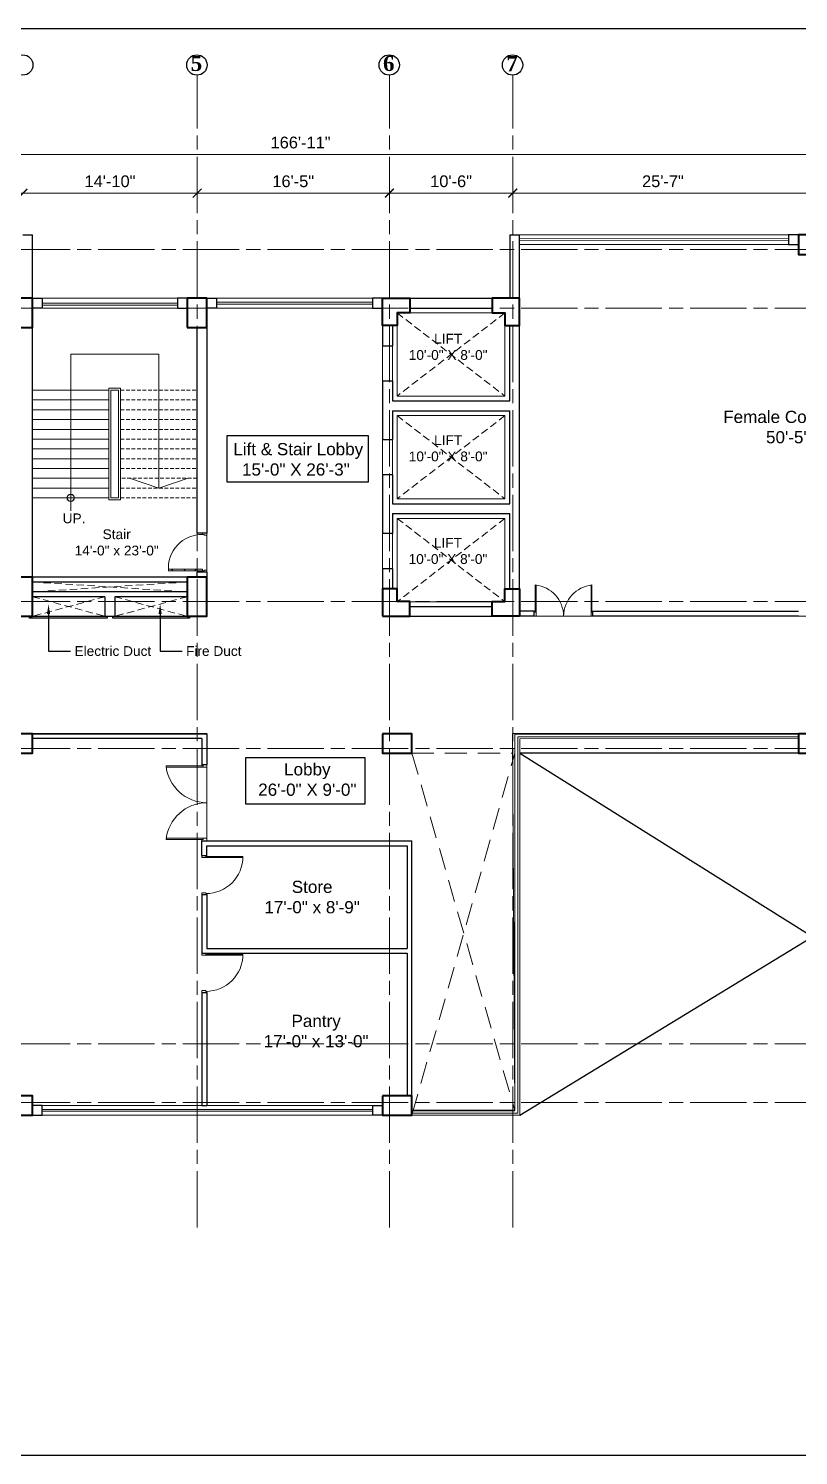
# Model space of a CAD drawing. Header units: inches. Extents: x -12 to 20935469, y -1604 to 24729220.
# Drawn here: x 20905045 to 20905832, y 24705706 to 24707164 of the extents above; entities that cross this region are included whole.
import ezdxf
from ezdxf import colors
from ezdxf.entities.mleader import LeaderData, LeaderLine
from ezdxf.math import Vec2, Vec3

# ---------------------------------------------------------------- set-up
doc = ezdxf.new("R2010")
doc.units = ezdxf.units.IN
doc.header["$LTSCALE"] = 0.03
doc.header["$MEASUREMENT"] = 0
doc.header["$PDMODE"] = 32
doc.header["$PDSIZE"] = 15
doc.linetypes.add('ACAD_ISO08W100', pattern=[36, 24, -3, 6, -3])
doc.linetypes.add('DASHED2', pattern=[0.375, 0.25, -0.125])
for name, color, linetype, lineweight in [('column', 1, 'Continuous', 40), ('Dim Line', 252, 'Continuous', 13), ('Door', 7, 'Continuous', 18), ('Dot', 253, 'Continuous', 0), ('Gas', 21, 'Continuous', 5), ('Grid Line', 252, 'Continuous', 18), ('Hatch', 253, 'Continuous', 15), ('Main Wall', 7, 'Continuous', 30), ('RAIL', 23, 'Continuous', 13), ('STAIR', 46, 'Continuous', 15), ('wind.', 150, 'Continuous', 20)]:
    doc.layers.add(name, color=color, linetype=linetype, lineweight=lineweight)
doc.layers.add('FUR', color=251, linetype='Continuous')
doc.layers.add('TEXT', color=7, linetype='Continuous')
doc.styles.add('2', font='swisscl.ttf')
doc.styles.add('RomanS', font='arial.ttf', dxfattribs={"height": 12})
doc.styles.get("Standard").update_dxf_attribs({"font": 'timesbd.ttf'})
doc.dimstyles.new('Aec_Arch_I', dxfattribs={"dimscale": 96, "dimtxt": 12, "dimasz": 0.09375, "dimexe": 0.125, "dimexo": 0.125, "dimgap": 0.0625, "dimtad": 1, "dimdec": 0, "dimzin": 3, "dimdsep": 46, "dimlunit": 4, "dimtxsty": 'RomanS', "dimblk1": 'ARCHTICK', "dimblk2": 'ARCHTICK', "dimsah": 1, "dimcen": 0.09375, "dimdle": 0.125, "dimadec": 0, "dimazin": 0, "dimtfac": 0.75, "dimtdec": 0, "dimtmove": 2, "dimatfit": 3, "dimldrblk": 'ARCHTICK', "dimfxl": 1, "dimfrac": 1, "dimtolj": 1, "dimtzin": 0, "dimarcsym": 0})

# ---------------------------------------------------------------- blocks, each defined once
blk = doc.blocks.new('_ArchTick')
at = {"color": 0, "linetype": 'ByBlock', "lineweight": 35, "const_width": 0.15}
blk.add_lwpolyline([(-0.5, -0.5), (0.5, 0.5)], dxfattribs=at)
blk = doc.blocks.new('*D8')
at = {"layer": 'Defpoints', "color": 0, "transparency": 16777216}
for p in [(20831396.3, 24724578.2), (20831666.3, 24724578.2), (20831666.3, 24724578.2)]:
    blk.add_point(p, dxfattribs=at)
at = {"layer": 'Dim Line', "color": 0, "lineweight": -2, "transparency": 16777216}
blk.add_line((20831384.3, 24724578.2), (20831678.3, 24724578.2), dxfattribs=at)
at = {"layer": 'Dim Line', "color": 0, "lineweight": -2, "transparency": 16777216, "xscale": 9, "yscale": 9, "zscale": 9, "rotation": 180}
blk.add_blockref('_ArchTick', (20831396.3, 24724578.2), dxfattribs=at)
at = {"layer": 'Dim Line', "color": 0, "lineweight": -2, "transparency": 16777216, "xscale": 9, "yscale": 9, "zscale": 9}
blk.add_blockref('_ArchTick', (20831666.3, 24724578.2), dxfattribs=at)
at = {"layer": 'Dim Line', "color": 0, "transparency": 16777216, "insert": (20831531.3, 24724590.3), "char_height": 12, "attachment_point": 5, "style": 'RomanS'}
blk.add_mtext('\\A1;22\'-6"', dxfattribs=at)
blk = doc.blocks.new('*D9')
at = {"layer": 'Defpoints', "color": 0, "transparency": 16777216}
for p in [(20831666.3, 24724578.2), (20831844.3, 24724578.2), (20831844.3, 24724578.2)]:
    blk.add_point(p, dxfattribs=at)
at = {"layer": 'Dim Line', "color": 0, "lineweight": -2, "transparency": 16777216}
blk.add_line((20831654.3, 24724578.2), (20831856.3, 24724578.2), dxfattribs=at)
at = {"layer": 'Dim Line', "color": 0, "lineweight": -2, "transparency": 16777216, "xscale": 9, "yscale": 9, "zscale": 9, "rotation": 180}
blk.add_blockref('_ArchTick', (20831666.3, 24724578.2), dxfattribs=at)
at = {"layer": 'Dim Line', "color": 0, "lineweight": -2, "transparency": 16777216, "xscale": 9, "yscale": 9, "zscale": 9}
blk.add_blockref('_ArchTick', (20831844.3, 24724578.2), dxfattribs=at)
at = {"layer": 'Dim Line', "color": 0, "transparency": 16777216, "insert": (20831755.3, 24724590.3), "char_height": 12, "attachment_point": 5, "style": 'RomanS'}
blk.add_mtext('\\A1;14\'-10"', dxfattribs=at)
blk = doc.blocks.new('*D21')
at = {"layer": 'Defpoints', "color": 0, "transparency": 16777216}
for p in [(20831844.3, 24724578.2), (20832040.8, 24724578.2), (20832040.8, 24724578.2)]:
    blk.add_point(p, dxfattribs=at)
at = {"layer": 'Dim Line', "color": 0, "lineweight": -2, "transparency": 16777216}
for p, q in [((20831832.3, 24724578.2), (20832052.8, 24724578.2)), ((20831844.3, 24724566.2), (20831844.3, 24724566.2)), ((20832040.8, 24724566.2), (20832040.8, 24724566.2))]:
    blk.add_line(p, q, dxfattribs=at)
at = {"layer": 'Dim Line', "color": 0, "lineweight": -2, "transparency": 16777216, "xscale": 9, "yscale": 9, "zscale": 9, "rotation": 180}
blk.add_blockref('_ArchTick', (20831844.3, 24724578.2), dxfattribs=at)
at = {"layer": 'Dim Line', "color": 0, "lineweight": -2, "transparency": 16777216, "xscale": 9, "yscale": 9, "zscale": 9}
blk.add_blockref('_ArchTick', (20832040.8, 24724578.2), dxfattribs=at)
at = {"layer": 'Dim Line', "color": 0, "transparency": 16777216, "insert": (20831942.5, 24724590.3), "char_height": 12, "attachment_point": 5, "style": 'RomanS'}
blk.add_mtext('\\A1;16\'-5"', dxfattribs=at)
blk = doc.blocks.new('*D22')
at = {"layer": 'Defpoints', "color": 0, "transparency": 16777216}
for p in [(20832040.8, 24724578.2), (20832166.8, 24724578.2), (20832166.8, 24724578.2)]:
    blk.add_point(p, dxfattribs=at)
at = {"layer": 'Dim Line', "color": 0, "lineweight": -2, "transparency": 16777216}
for p, q in [((20832028.8, 24724578.2), (20832178.8, 24724578.2)), ((20832040.8, 24724566.2), (20832040.8, 24724566.2)), ((20832166.8, 24724566.2), (20832166.8, 24724566.2))]:
    blk.add_line(p, q, dxfattribs=at)
at = {"layer": 'Dim Line', "color": 0, "lineweight": -2, "transparency": 16777216, "xscale": 9, "yscale": 9, "zscale": 9, "rotation": 180}
blk.add_blockref('_ArchTick', (20832040.8, 24724578.2), dxfattribs=at)
at = {"layer": 'Dim Line', "color": 0, "lineweight": -2, "transparency": 16777216, "xscale": 9, "yscale": 9, "zscale": 9}
blk.add_blockref('_ArchTick', (20832166.8, 24724578.2), dxfattribs=at)
at = {"layer": 'Dim Line', "color": 0, "transparency": 16777216, "insert": (20832103.8, 24724590.3), "char_height": 12, "attachment_point": 5, "style": 'RomanS'}
blk.add_mtext('\\A1;10\'-6"', dxfattribs=at)
blk = doc.blocks.new('*D23')
at = {"layer": 'Defpoints', "color": 0, "transparency": 16777216}
for p in [(20832166.8, 24724578.2), (20832473.8, 24724578.2), (20832473.8, 24724578.2)]:
    blk.add_point(p, dxfattribs=at)
at = {"layer": 'Dim Line', "color": 0, "lineweight": -2, "transparency": 16777216}
for p, q in [((20832154.8, 24724578.2), (20832485.8, 24724578.2)), ((20832166.8, 24724566.2), (20832166.8, 24724566.2)), ((20832473.8, 24724566.2), (20832473.8, 24724566.2))]:
    blk.add_line(p, q, dxfattribs=at)
at = {"layer": 'Dim Line', "color": 0, "lineweight": -2, "transparency": 16777216, "xscale": 9, "yscale": 9, "zscale": 9, "rotation": 180}
blk.add_blockref('_ArchTick', (20832166.8, 24724578.2), dxfattribs=at)
at = {"layer": 'Dim Line', "color": 0, "lineweight": -2, "transparency": 16777216, "xscale": 9, "yscale": 9, "zscale": 9}
blk.add_blockref('_ArchTick', (20832473.8, 24724578.2), dxfattribs=at)
at = {"layer": 'Dim Line', "color": 0, "transparency": 16777216, "insert": (20832320.3, 24724590.3), "char_height": 12, "attachment_point": 5, "style": 'RomanS'}
blk.add_mtext('\\A1;25\'-7"', dxfattribs=at)
blk = doc.blocks.new('*D13')
at = {"layer": 'Defpoints', "color": 0, "transparency": 16777216}
for p in [(20830948.3, 24724610.7), (20832951.8, 24724617.8), (20832951.8, 24724610.7)]:
    blk.add_point(p, dxfattribs=at)
at = {"layer": 'Dim Line', "color": 0, "lineweight": -2, "transparency": 16777216}
for p, q in [((20830948.3, 24724622.7), (20830948.3, 24724629.8)), ((20832951.8, 24724622.7), (20832951.8, 24724629.8)), ((20830936.3, 24724617.8), (20832963.8, 24724617.8))]:
    blk.add_line(p, q, dxfattribs=at)
at = {"layer": 'Dim Line', "color": 0, "lineweight": -2, "transparency": 16777216, "xscale": 9, "yscale": 9, "zscale": 9, "rotation": 180}
blk.add_blockref('_ArchTick', (20830948.3, 24724617.8), dxfattribs=at)
at = {"layer": 'Dim Line', "color": 0, "lineweight": -2, "transparency": 16777216, "xscale": 9, "yscale": 9, "zscale": 9}
blk.add_blockref('_ArchTick', (20832951.8, 24724617.8), dxfattribs=at)
at = {"layer": 'Dim Line', "color": 0, "transparency": 16777216, "insert": (20831950, 24724629.9), "char_height": 12, "attachment_point": 5, "style": 'RomanS'}
blk.add_mtext('\\A1;166\'-11"', dxfattribs=at)
blk = doc.blocks.new('A$C36295410')
at = {"layer": 'Door'}
for p, q in [((1, 4), (1, 32)), ((2, 0), (2, 32)), ((58, 0), (58, 32)), ((59, 4), (59, 32)), ((1, 5), (0, 5)), ((2, 4), (1, 4)), ((58, 4), (59, 4)), ((59, 5), (60, 5)), ((2, 0), (0, 0)), ((58, 0), (60, 0))]:
    blk.add_line(p, q, dxfattribs=at)
for centre, start, end in [((-2.5, -0.3), 0.5906, 83.7783), ((62.5, -0.3), 96.2217, 179.4094)]:
    blk.add_arc(centre, 32.5, start, end, dxfattribs=at)
blk = doc.blocks.new('Door_45')
at = {"layer": 'Door'}
for p, q in [((1.5, 5), (1.5, 44)), ((1.5, 40), (2.2, 40)), ((2.2, 40), (2.2, 39.5)), ((2.2, 39.5), (2.7, 39.5)), ((2.7, 39.5), (2.7, 40)), ((2.7, 40), (3.5, 40)), ((3.5, 44), (3.5, 5)), ((1.5, 25.8), (2.2, 25.8)), ((2.2, 25.8), (2.2, 25.3)), ((2.2, 25.3), (2.7, 25.3)), ((2.7, 25.8), (3.5, 25.8)), ((2.7, 25.3), (2.7, 25.8)), ((0, 0), (0, 5)), ((0, 5), (1.5, 5)), ((1.5, 12.6), (2.2, 12.6)), ((3.5, 5), (1.5, 5)), ((1.5, 5), (1.5, 3)), ((1.5, 3), (2.5, 3)), ((2.2, 12.6), (2.2, 13.1)), ((2.2, 13.1), (2.7, 13.1)), ((2.5, 3), (2.5, 0)), ((2.7, 13.1), (2.7, 12.6)), ((2.7, 12.6), (3.5, 12.6)), ((42.5, 3), (42.5, 0)), ((43.5, 3), (42.5, 3)), ((45, 5), (43.5, 5)), ((43.5, 5), (43.5, 3)), ((45, 0), (45, 5)), ((2.5, 0), (0, 0)), ((42.5, 0), (45, 0))]:
    blk.add_line(p, q, dxfattribs=at)
blk.add_arc((4.7, 5.3), 38.8, 359.6233, 94.6685, dxfattribs=at)
blk = doc.blocks.new('$D40')
at = {"layer": 'Door'}
for p, q in [((1, 4), (1, 42)), ((2, 0), (2, 42)), ((1, 5), (0, 5)), ((2, 0), (0, 0)), ((2, 4), (1, 4)), ((39, 4), (38, 4)), ((38, 4), (38, 0)), ((40, 0), (38, 0)), ((40, 5), (39, 5)), ((39, 5), (39, 4))]:
    blk.add_line(p, q, dxfattribs=at)
blk.add_arc((1, 4), 38, 0, 90, dxfattribs=at)
blk = doc.blocks.new('fff')
at = {"layer": 'Grid Line', "color": 252, "linetype": 'ACAD_ISO08W100', "lineweight": 9, "ltscale": 80, "true_color": 0x939598}
for p, q in [((20831844.3, 24723521.1), (20831844.3, 24724698.8)), ((20832040.8, 24723521.1), (20832040.8, 24724698.8)), ((20832166.8, 24723521.1), (20832166.8, 24724698.8)), ((20833096.9, 24724520.6), (20830726.1, 24724520.6)), ((20833096.9, 24724460.6), (20830726.1, 24724460.6)), ((20833096.9, 24724160.7), (20830726.1, 24724160.7)), ((20833096.9, 24724010.7), (20830726.1, 24724010.7)), ((20833096.9, 24723708.7), (20830726.1, 24723708.7)), ((20833096.9, 24723648.8), (20830726.1, 24723648.8))]:
    blk.add_line(p, q, dxfattribs=at)
at = {"layer": 'Dim Line'}
for base, p1, p2, picture, middle in [((20832951.7523, 24724617.8128), (20830948.3088, 24724610.7482), (20832951.7523, 24724610.7482), '*D13', (20831950.0306, 24724629.9397)), ((20831666.3, 24724578.2), (20831396.3, 24724578.2), (20831666.3, 24724578.2), '*D8', (20831531.3, 24724590.3)), ((20831844.3, 24724578.2), (20831666.3, 24724578.2), (20831844.3, 24724578.2), '*D9', (20831755.3, 24724590.3)), ((20832040.7792, 24724578.1666), (20831844.25, 24724578.1666), (20832040.7792, 24724578.1666), '*D21', (20831942.5146, 24724590.2934)), ((20832166.8, 24724578.2), (20832040.8, 24724578.2), (20832166.8, 24724578.2), '*D22', (20832103.8, 24724590.3)), ((20832473.8, 24724578.2), (20832166.8, 24724578.2), (20832473.8, 24724578.2), '*D23', (20832320.3, 24724590.3))]:
    dim = blk.add_linear_dim(base=base, p1=p1, p2=p2, dimstyle='Aec_Arch_I', dxfattribs=at)
    dim.commit()
    dim.dimension.update_dxf_attribs({"geometry": picture, "text_midpoint": middle})

msp = doc.modelspace()

# ---------------------------------------------------------------- linework, layer by layer
for p, q in [((20905542, 24706443.2), (20905831.9, 24706443.3)), ((20905547, 24706423.3), (20906136.9, 24706053.3)), ((20905831.9, 24706423.3), (20905547, 24706423.3)), ((20905547, 24706053.3), (20906136.9, 24706413.3)), ((20905436.9, 24706058.3), (20905542, 24706058.3))]:
    msp.add_line(p, q)
for points in [[(20905248, 24706748.1), (20905392.3, 24706748.1), (20905392.3, 24706700.4), (20905248, 24706700.4)], [(20905046.2, 24706563.3), (20905125.4, 24706563.3), (20905125.4, 24706561.3), (20905046.2, 24706561.3)], [(20905131.2, 24706563.3), (20905209.5, 24706563.3), (20905209.5, 24706561.3), (20905131.2, 24706561.3)], [(20905267.2, 24706419.1), (20905388.8, 24706419.1), (20905388.8, 24706371.2), (20905267.2, 24706371.2)]]:
    msp.add_lwpolyline(points, close=True)
msp.add_circle((20905088.2, 24706684.4), 3.61)
at = {"layer": 'column', "lineweight": 40, "ltscale": 20}
for points in [[(20905831.9, 24706953.2), (20905831.9, 24706933.2), (20905861.9, 24706933.2), (20905861.9, 24706953.2)], [(20905029.2, 24706858.4), (20905049.2, 24706858.4), (20905049.2, 24706888.4), (20905029.2, 24706888.4)], [(20905207.2, 24706858.4), (20905227.2, 24706858.4), (20905227.2, 24706888.4), (20905207.2, 24706888.4)], [(20905029.2, 24706563.3), (20905049.2, 24706563.3), (20905049.2, 24706603.3), (20905029.2, 24706603.3)], [(20905207.2, 24706563.3), (20905227.2, 24706563.3), (20905227.2, 24706603.3), (20905207.2, 24706603.3)], [(20905019.2, 24706443.3), (20905019.2, 24706423.3), (20905049.2, 24706423.3), (20905049.2, 24706443.3)], [(20905406.9, 24706443.3), (20905406.9, 24706423.3), (20905436.9, 24706423.3), (20905436.9, 24706443.3)], [(20905831.9, 24706443.3), (20905831.9, 24706423.3), (20905861.9, 24706423.3), (20905861.9, 24706443.3)], [(20905019.2, 24706073.3), (20905019.2, 24706053.3), (20905049.2, 24706053.3), (20905049.2, 24706073.3)], [(20905406.9, 24706073.3), (20905406.9, 24706053.3), (20905436.9, 24706053.3), (20905436.9, 24706073.3)]]:
    msp.add_lwpolyline(points, close=True, dxfattribs=at)
for points in [[(20905406.9, 24706888.4), (20905434.9, 24706888.4), (20905434.9, 24706873.4), (20905421.9, 24706873.4), (20905421.9, 24706860.4), (20905406.9, 24706860.4), (20905406.9, 24706888.4)], [(20905546.9, 24706888.4), (20905518.9, 24706888.4), (20905518.9, 24706873.4), (20905531.9, 24706873.4), (20905531.9, 24706860.4), (20905546.9, 24706860.4), (20905546.9, 24706888.4)], [(20905406.9, 24706563.3), (20905434.9, 24706563.3), (20905434.9, 24706578.3), (20905421.9, 24706578.3), (20905421.9, 24706591.3), (20905406.9, 24706591.3), (20905406.9, 24706563.3)], [(20905546.9, 24706563.3), (20905518.9, 24706563.3), (20905518.9, 24706578.3), (20905531.9, 24706578.3), (20905531.9, 24706591.3), (20905546.9, 24706591.3), (20905546.9, 24706563.3)]]:
    msp.add_lwpolyline(points, dxfattribs=at)
at = {"layer": 'Defpoints'}
msp.add_lwpolyline([(20904066.7, 24707164.1), (20906505.6, 24707164.1), (20906505.6, 24705705.5), (20904066.7, 24705705.5)], close=True, dxfattribs=at)
at = {"layer": 'Door'}
for p, q in [((20905223.5, 24706410.5), (20905185.6, 24706410.5)), ((20905227.2, 24706409.2), (20905185.6, 24706409.2)), ((20905222.2, 24706410.5), (20905222.2, 24706411.8)), ((20905223.5, 24706409.2), (20905223.5, 24706410.5)), ((20905227.2, 24706409.2), (20905227.2, 24706411.8)), ((20905227.2, 24706336.4), (20905185.6, 24706336.4)), ((20905223.5, 24706336.4), (20905223.5, 24706335.1)), ((20905227.2, 24706336.4), (20905227.2, 24706333.8)), ((20905223.5, 24706335.1), (20905185.6, 24706335.1)), ((20905222.2, 24706335.1), (20905222.2, 24706333.8))]:
    msp.add_line(p, q, dxfattribs=at)
for centre, start, end in [((20905227.7, 24706415), 186.2217, 269.4094), ((20905227.7, 24706330.5), 90.5906, 173.7783)]:
    msp.add_arc(centre, 42.3, start, end, dxfattribs=at)
at = {"layer": 'Dot', "linetype": 'DASHED2', "lineweight": 0, "ltscale": 1000}
for p, q in [((20905049.2, 24706598.3), (20905207.2, 24706588.3)), ((20905207.2, 24706598.3), (20905049.2, 24706588.3)), ((20905123.2, 24706583.3), (20905049.2, 24706563.3)), ((20905049.2, 24706583.3), (20905123.2, 24706563.3)), ((20905133.2, 24706583.3), (20905207.2, 24706563.3)), ((20905207.2, 24706583.3), (20905133.2, 24706563.3))]:
    msp.add_line(p, q, dxfattribs=at)
at = {"layer": 'Dot', "color": 0, "linetype": 'DASHED2', "lineweight": 20, "ltscale": 3000}
for p, q in [((20905436.9, 24706423.3), (20905542, 24706058.3)), ((20905436.9, 24706423.3), (20905539.9, 24706423.3)), ((20905436.9, 24706053.3), (20905542, 24706423.1))]:
    msp.add_line(p, q, dxfattribs=at)
at = {"layer": 'Dot', "linetype": 'DASHED2', "lineweight": 0, "ltscale": 1000}
for points in [[(20905421.8, 24706873.4), (20905531.9, 24706788.4), (20905531.9, 24706873.4), (20905421.8, 24706788.4)], [(20905421.8, 24706768.4), (20905531.9, 24706683.4), (20905531.9, 24706768.4), (20905421.8, 24706683.4)], [(20905421.9, 24706663.4), (20905531.9, 24706578.2), (20905531.9, 24706663.4), (20905421.9, 24706578.2)]]:
    msp.add_lwpolyline(points, dxfattribs=at)
at = {"layer": 'Gas', "color": 0, "lineweight": 5}
for points in [[(20905421.8, 24706788.4), (20905531.9, 24706788.4), (20905531.9, 24706873.4), (20905421.8, 24706873.4)], [(20905139.2, 24706682.4), (20905127.2, 24706682.4), (20905127.2, 24706796.4), (20905139.2, 24706796.4)], [(20905137.2, 24706684.4), (20905129.2, 24706684.4), (20905129.2, 24706794.4), (20905137.2, 24706794.4)], [(20905421.8, 24706683.4), (20905531.9, 24706683.4), (20905531.9, 24706768.4), (20905421.8, 24706768.4)], [(20905421.9, 24706578.2), (20905531.9, 24706578.2), (20905531.9, 24706663.4), (20905421.9, 24706663.4)]]:
    msp.add_lwpolyline(points, close=True, dxfattribs=at)
at = {"layer": 'Hatch', "lineweight": 0}
msp.add_lwpolyline([(20906240.7, 24706563.4), (20905406.9, 24706563.4), (20905406.9, 24706878.2), (20905227.2, 24706878.4), (20905227.2, 24706563.3), (20904405.2, 24706563.5), (20904405.2, 24706443.4), (20905227.2, 24706443.4), (20905227.2, 24706333.8), (20905436.9, 24706333.8), (20905436.9, 24706073.3), (20905436.9, 24706058.4), (20905438.3, 24706058.4), (20905542, 24706058.4), (20905539.7, 24706443.4), (20906240.7, 24706443.4)], close=True, dxfattribs=at)
at = {"layer": 'Main Wall', "lineweight": 30}
for p, q in [((20905039.2, 24706953.2), (20905049.2, 24706953.2)), ((20905049.2, 24706888.4), (20905049.2, 24706953.2)), ((20905536.9, 24706953.2), (20905546.9, 24706953.2)), ((20905536.9, 24706953.2), (20905536.9, 24706888.4)), ((20905546.9, 24706591.3), (20905546.9, 24706953.2)), ((20905831.7, 24706953.2), (20905821.7, 24706953.2)), ((20905821.7, 24706953.2), (20905821.7, 24706943.2)), ((20905821.7, 24706943.2), (20905831.7, 24706943.2)), ((20905049.2, 24706603.3), (20905049.2, 24706878.4)), ((20905434.9, 24706888.4), (20905518.9, 24706888.4)), ((20905434.9, 24706878.4), (20905518.9, 24706878.4)), ((20905217.2, 24706858.4), (20905217.2, 24706648.3)), ((20905227.2, 24706858.4), (20905227.2, 24706648.3)), ((20905406.9, 24706839.9), (20905416.9, 24706839.9)), ((20905406.9, 24706803.9), (20905416.9, 24706803.9)), ((20905416.9, 24706783.4), (20905536.9, 24706783.4)), ((20905416.9, 24706773.4), (20905536.9, 24706773.4)), ((20905406.9, 24706743.9), (20905416.9, 24706743.9)), ((20905416.9, 24706707.9), (20905406.9, 24706707.9)), ((20905416.9, 24706678.4), (20905536.9, 24706678.4)), ((20905416.9, 24706668.4), (20905536.9, 24706668.4)), ((20905227.2, 24706648.3), (20905217.2, 24706648.3)), ((20905416.9, 24706647.8), (20905406.9, 24706647.8)), ((20905207.2, 24706603.3), (20905049.2, 24706603.3)), ((20905207.2, 24706598.3), (20905049.2, 24706598.3)), ((20905217.2, 24706608.3), (20905217.2, 24706603.3)), ((20905227.2, 24706608.3), (20905217.2, 24706608.3)), ((20905227.2, 24706608.3), (20905227.2, 24706603.3)), ((20905416.9, 24706611.8), (20905406.9, 24706611.8)), ((20905207.2, 24706588.3), (20905049.2, 24706588.3)), ((20905123.2, 24706583.3), (20905049.2, 24706583.3)), ((20905123.2, 24706583.3), (20905123.2, 24706563.3)), ((20905207.2, 24706583.3), (20905133.2, 24706583.3)), ((20905133.2, 24706583.3), (20905133.2, 24706563.3)), ((20905123.2, 24706563.3), (20905133.2, 24706563.3)), ((20905434.9, 24706563.3), (20905518.9, 24706563.3)), ((20905561.9, 24706568.4), (20905546.9, 24706568.4)), ((20905561.9, 24706563.4), (20905546.9, 24706563.4)), ((20905561.9, 24706563.4), (20905561.9, 24706568.4)), ((20905831.9, 24706568.3), (20905621.9, 24706568.3)), ((20905621.9, 24706563.3), (20905621.9, 24706568.3)), ((20905831.9, 24706563.3), (20905621.9, 24706563.3)), ((20905049.2, 24706443.3), (20905227.2, 24706443.3)), ((20905222.2, 24706438.3), (20905049.2, 24706438.3)), ((20905222.2, 24706438.3), (20905222.2, 24706411.8)), ((20905227.2, 24706443.3), (20905227.2, 24706411.8)), ((20905222.2, 24706411.8), (20905227.2, 24706411.8)), ((20905222.2, 24706333.8), (20905436.9, 24706333.8)), ((20905222.2, 24706318.8), (20905222.2, 24706333.8)), ((20905227.2, 24706328.8), (20905432, 24706328.8)), ((20905227.2, 24706318.8), (20905227.2, 24706328.8)), ((20905432, 24706328.8), (20905432, 24706223.9)), ((20905436.9, 24706073.3), (20905436.9, 24706333.8)), ((20905222.2, 24706318.8), (20905227.2, 24706318.8)), ((20905222.2, 24706278.8), (20905222.2, 24706218.9)), ((20905222.2, 24706278.8), (20905227.2, 24706278.8)), ((20905227.2, 24706278.8), (20905227.2, 24706223.9)), ((20905222.2, 24706223.9), (20905222.2, 24706218.9)), ((20905222.2, 24706218.9), (20905432, 24706218.9)), ((20905227.2, 24706223.9), (20905432, 24706223.9)), ((20905432, 24706218.9), (20905432, 24706073.3)), ((20905436.9, 24706218.9), (20905436.9, 24706223.9)), ((20905222.2, 24706178.9), (20905227.2, 24706178.9)), ((20905222.2, 24706178.9), (20905222.2, 24706063.3)), ((20905227.2, 24706178.9), (20905227.2, 24706063.3)), ((20905222.2, 24706063.3), (20905227.2, 24706063.3))]:
    msp.add_line(p, q, dxfattribs=at)
for points in [[(20905049.2, 24706888.4), (20905059.2, 24706888.4), (20905059.2, 24706878.4), (20905049.2, 24706878.4)], [(20905207.2, 24706888.4), (20905197.2, 24706888.4), (20905197.2, 24706878.4), (20905207.2, 24706878.4)], [(20905227.2, 24706888.4), (20905237.2, 24706888.4), (20905237.2, 24706878.4), (20905227.2, 24706878.4)], [(20905406.7, 24706888.4), (20905396.7, 24706888.4), (20905396.7, 24706878.4), (20905406.7, 24706878.4)], [(20905406.9, 24706860.4), (20905406.9, 24706839.9)], [(20905416.9, 24706860.4), (20905416.9, 24706839.9)], [(20905536.9, 24706783.4), (20905536.9, 24706860.4)], [(20905406.9, 24706803.9), (20905406.9, 24706743.9)], [(20905416.9, 24706803.9), (20905416.9, 24706783.4)], [(20905416.9, 24706773.4), (20905416.9, 24706743.9)], [(20905536.9, 24706678.4), (20905536.9, 24706773.4)], [(20905406.9, 24706707.9), (20905406.9, 24706647.8)], [(20905416.9, 24706707.9), (20905416.9, 24706678.4)], [(20905416.9, 24706668.4), (20905416.9, 24706647.8)], [(20905536.9, 24706591.3), (20905536.9, 24706668.4)], [(20905406.9, 24706611.8), (20905406.9, 24706591.3), (20905406.9, 24706591.3)], [(20905416.9, 24706611.8), (20905416.9, 24706591.3)], [(20905434.9, 24706573.3), (20905518.9, 24706573.3)], [(20905049.2, 24706053.3), (20905059.2, 24706053.3), (20905059.2, 24706063.3), (20905049.2, 24706063.3)], [(20905406.9, 24706053.3), (20905396.9, 24706053.3), (20905396.9, 24706063.3), (20905406.9, 24706063.3)]]:
    msp.add_lwpolyline(points, dxfattribs=at)
at = {"layer": 'Main Wall', "lineweight": 13}
for points in [[(20905406.9, 24706803.9), (20905416.9, 24706803.9), (20905416.9, 24706839.9), (20905406.9, 24706839.9)], [(20905406.9, 24706707.9), (20905416.9, 24706707.9), (20905416.9, 24706743.9), (20905406.9, 24706743.9)], [(20905406.9, 24706611.8), (20905416.9, 24706611.8), (20905416.9, 24706647.8), (20905406.9, 24706647.8)]]:
    msp.add_lwpolyline(points, close=True, dxfattribs=at)
at = {"layer": 'RAIL', "lineweight": 9}
for p, q in [((20905088.2, 24706671.2), (20905088.2, 24706831.4)), ((20905088.2, 24706831.4), (20905178.2, 24706831.4)), ((20905178.2, 24706831.4), (20905178.2, 24706694.4)), ((20905148.2, 24706704.4), (20905178.2, 24706694.4)), ((20905178.2, 24706694.4), (20905208.2, 24706704.4))]:
    msp.add_line(p, q, dxfattribs=at)
at = {"layer": 'STAIR', "color": 32, "lineweight": 5}
for p, q in [((20905049.2, 24706794.4), (20905127.2, 24706794.4)), ((20905049.2, 24706784.4), (20905127.2, 24706784.4)), ((20905049.2, 24706774.4), (20905127.2, 24706774.4)), ((20905049.2, 24706764.4), (20905127.2, 24706764.4)), ((20905049.2, 24706754.4), (20905127.2, 24706754.4)), ((20905049.2, 24706744.4), (20905127.2, 24706744.4)), ((20905049.2, 24706734.4), (20905127.2, 24706734.4)), ((20905049.2, 24706724.4), (20905127.2, 24706724.4)), ((20905049.2, 24706714.4), (20905127.2, 24706714.4)), ((20905049.2, 24706704.4), (20905127.2, 24706704.4)), ((20905049.2, 24706694.4), (20905127.2, 24706694.4)), ((20905049.2, 24706684.4), (20905127.2, 24706684.4))]:
    msp.add_line(p, q, dxfattribs=at)
at = {"layer": 'STAIR', "color": 32, "linetype": 'DASHED2', "lineweight": 5, "ltscale": 500}
for p, q in [((20905139.2, 24706794.4), (20905217.2, 24706794.4)), ((20905139.2, 24706784.4), (20905217.2, 24706784.4)), ((20905139.2, 24706774.4), (20905217.2, 24706774.4)), ((20905139.2, 24706764.4), (20905217.2, 24706764.4)), ((20905139.2, 24706754.4), (20905217.2, 24706754.4)), ((20905139.2, 24706744.4), (20905217.2, 24706744.4)), ((20905139.2, 24706734.4), (20905217.2, 24706734.4)), ((20905139.2, 24706724.4), (20905217.2, 24706724.4)), ((20905139.2, 24706714.4), (20905217.2, 24706714.4)), ((20905217.2, 24706704.4), (20905139.2, 24706704.4)), ((20905157.2, 24706704.4), (20905217.2, 24706704.4)), ((20905139.2, 24706694.4), (20905217.2, 24706694.4)), ((20905139.2, 24706684.4), (20905217.2, 24706684.4))]:
    msp.add_line(p, q, dxfattribs=at)
at = {"layer": 'TEXT'}
for centre in [(20905039.2, 24707126.8), (20905217.2, 24707126.8), (20905413.7, 24707126.8), (20905539.7, 24707126.8)]:
    msp.add_circle(centre, 10.4, dxfattribs=at)
at = {"layer": 'wind.'}
for p, q in [((20905821.7, 24706953.2), (20905546.7, 24706953.2)), ((20905546.7, 24706949.2), (20905821.7, 24706949.3)), ((20905546.7, 24706947.2), (20905821.7, 24706947.3)), ((20905821.7, 24706943.2), (20905546.7, 24706943.2)), ((20905059.2, 24706888.4), (20905197.2, 24706888.4)), ((20905059.2, 24706883.4), (20905197.2, 24706883.4)), ((20905059.2, 24706881.4), (20905197.2, 24706881.4)), ((20905059.2, 24706878.4), (20905197.2, 24706878.4)), ((20905396.9, 24706063.3), (20905059.2, 24706063.3)), ((20905396.9, 24706059.3), (20905059.2, 24706059.3)), ((20905396.9, 24706057.3), (20905059.2, 24706057.3)), ((20905396.9, 24706053.3), (20905059.2, 24706053.3))]:
    msp.add_line(p, q, dxfattribs=at)
at = {"layer": 'wind.', "lineweight": 5}
for p, q in [((20905237.2, 24706888.4), (20905396.7, 24706888.4)), ((20905237.2, 24706884.4), (20905396.7, 24706884.4)), ((20905237.2, 24706882.4), (20905396.7, 24706882.4)), ((20905237.2, 24706878.4), (20905406.7, 24706878.4)), ((20905542, 24706443.2), (20905542, 24706058.3)), ((20905545, 24706440.2), (20905831.9, 24706440.2)), ((20905545, 24706440.2), (20905545, 24706055.3)), ((20905547, 24706438.2), (20905831.9, 24706438.3)), ((20905547, 24706438.2), (20905547, 24706053.3)), ((20905436.9, 24706055.3), (20905545, 24706055.3)), ((20905436.9, 24706053.3), (20905547, 24706053.3))]:
    msp.add_line(p, q, dxfattribs=at)

# ---------------------------------------------------------------- block references
at = {"layer": 'Door', "color": 250, "ltscale": 20, "xscale": 0.8888888888759539, "yscale": 0.8888888888759539, "zscale": 0.8888888888759539, "rotation": 90.00000000000001}
msp.add_blockref('Door_45', (20905227.2, 24706608.3), dxfattribs=at)
at = {"layer": 'FUR'}
msp.add_blockref('A$C36295410', (20905561.9, 24706563.4), dxfattribs=at)
at = {"layer": 'Hatch', "lineweight": 0}
msp.add_blockref('fff', (73373.1, -17582.4), dxfattribs=at)
at = {"layer": 'Main Wall', "rotation": 270}
for p in [(20905222.2, 24706318.8), (20905222.2, 24706218.9)]:
    msp.add_blockref('$D40', p, dxfattribs=at)

# ---------------------------------------------------------------- texts
at = {"layer": 'TEXT', "char_height": 15.44, "width": 227.458, "attachment_point": 8, "rotation": 0}
for s, insert in [('\\A1;5', (20905216.7, 24707120.5)), ('\\A1;6', (20905413.2, 24707120.5)), ('\\A1;7', (20905539.2, 24707120.5))]:
    msp.add_mtext(s, dxfattribs=dict(at, insert=insert))
at = {"layer": 'TEXT', "color": 30, "lineweight": 5, "ltscale": 20, "attachment_point": 2, "style": '2'}
for s, width, gutter_width, insert, char_height in [('\\pxsm1;{\\fArial|b0|i0|c0|p34;\\C0;LIFT\\P10\'-0" X 8\'-0" }', 235.592, 0.75, (20905473.9, 24706852.1), 10), ('\\pxsm1;{\\fArial|b0|i0|c0|p34;\\C0;Female Common Room\\P\\pqc;50\'-5"x31\'-3"}', 231.619, 0.5, (20905847.5, 24706773.4), 12.476), ('\\pxsm1;{\\fArial|b0|i0|c0|p34;\\C0;LIFT\\P10\'-0" X 8\'-0" }', 235.592, 0.75, (20905473.9, 24706748.4), 10), ('\\pxsm1,qc;{\\fArial|b0|i0|c0|p34;\\C0; Lift & Stair Lobby\\P15\'-0" X 26\'-3" }', 146.388, 0.75, (20905318.3, 24706740.4), 12.476), ('{\\fArial|b0|i0|c0|p34;\\C0;UP.}', 104.76, 0.5, (20905091.6, 24706668.4), 10), ('\\pxsm1;{\\fArial|b0|i0|c0|p34;\\C0;Stair\\P14\'-0" x 23\'-0"  }', 114.807, 0.282, (20905135.2, 24706652.2), 10), ('\\pxsm1;{\\fArial|b0|i0|c0|p34;\\C0;LIFT\\P10\'-0" X 8\'-0" }', 235.592, 0.75, (20905473.7, 24706643.5), 10), ('\\pxsm1,qc;{\\fArial|b0|i0|c0|p34;\\C0;Lobby\\P26\'-0" X 9\'-0" }', 146.388, 0.75, (20905330, 24706413.1), 12.476), ('\\pxsm1;{\\fArial|b0|i0|c0|p34;\\C0;Store\\P17\'-0" x 8\'-9" }', 128.184, 0.75, (20905334.9, 24706293), 12.476), ('\\pxsm1;{\\fArial|b0|i0|c0|p34;\\C0;Pantry\\P17\'-0" x 13\'-0" }', 128.184, 0.75, (20905339, 24706156), 12.476)]:
    msp.add_mtext_dynamic_manual_height_columns(s, width=width, gutter_width=gutter_width, heights=[0], dxfattribs=dict(at, insert=insert, char_height=char_height))

# ---------------------------------------------------------------- leaders
at = {"layer": 'TEXT', "lineweight": 5, "ltscale": 20}
ml = msp.add_multileader_mtext('Standard', dxfattribs=at)
ml.set_content('{\\fArial|b0|i0|c0|p34; Electric Duct}', color=256)
ml.set_leader_properties()
ml.build(insert=Vec2(0, 0))
ml.multileader.update_dxf_attribs({"text_right_attachment_type": 6, "dogleg_length": 0.36, "arrow_head_size": 10})
ctx = ml.context
ctx.base_point, ctx.char_height, ctx.arrow_head_size, ctx.landing_gap_size, ctx.plane_origin = Vec3(20905088.1, 24706527.8), 10, 10, 0.09, Vec3(20905065.6, 24706575.6)
ctx.right_attachment = 6
notes = []
notes.append((ctx, [(0, (1, 1, 0), (20905065.6, 24706527.8), (1, 0), 22.5, [(0, [(20905065.6, 24706575.6)], 0, [])])]))
ctx.mtext.insert, ctx.mtext.width, ctx.mtext.defined_height, ctx.mtext.flow_direction = Vec3(20905088.2, 24706532.8), 232.704, 29.8, 5
ml = msp.add_multileader_mtext('Standard', dxfattribs=at)
ml.set_content('{\\fArial|b0|i0|c0|p34; Fire Duct}', color=256)
ml.set_leader_properties()
ml.build(insert=Vec2(0, 0))
ml.multileader.update_dxf_attribs({"text_right_attachment_type": 6, "dogleg_length": 0.36, "arrow_head_size": 10})
ctx = ml.context
ctx.base_point, ctx.char_height, ctx.arrow_head_size, ctx.landing_gap_size, ctx.plane_origin = Vec3(20905202.1, 24706527.8), 10, 10, 0.09, Vec3(20905179.6, 24706575.6)
ctx.right_attachment = 6
notes.append((ctx, [(0, (1, 1, 0), (20905179.6, 24706527.8), (1, 0), 22.5, [(0, [(20905179.6, 24706575.6)], 0, [])])]))
ctx.mtext.insert, ctx.mtext.width, ctx.mtext.defined_height, ctx.mtext.flow_direction = Vec3(20905202.2, 24706532.8), 232.704, 29.8, 5
for ctx, leaders in notes:
    for number, flags, end, landing, length, lines in leaders:
        leader = LeaderData()
        leader.index, (leader.has_last_leader_line, leader.has_dogleg_vector, leader.attachment_direction) = number, flags
        leader.last_leader_point, leader.dogleg_vector, leader.dogleg_length = Vec3(end), Vec3(landing), length
        for number, points, colour, breaks in lines:
            line = LeaderLine()
            line.index, line.vertices, line.color, line.breaks = number, Vec3.list(points), colors.encode_raw_color(colour), breaks
            leader.lines.append(line)
        ctx.leaders.append(leader)

doc.saveas('drawing.dxf')
